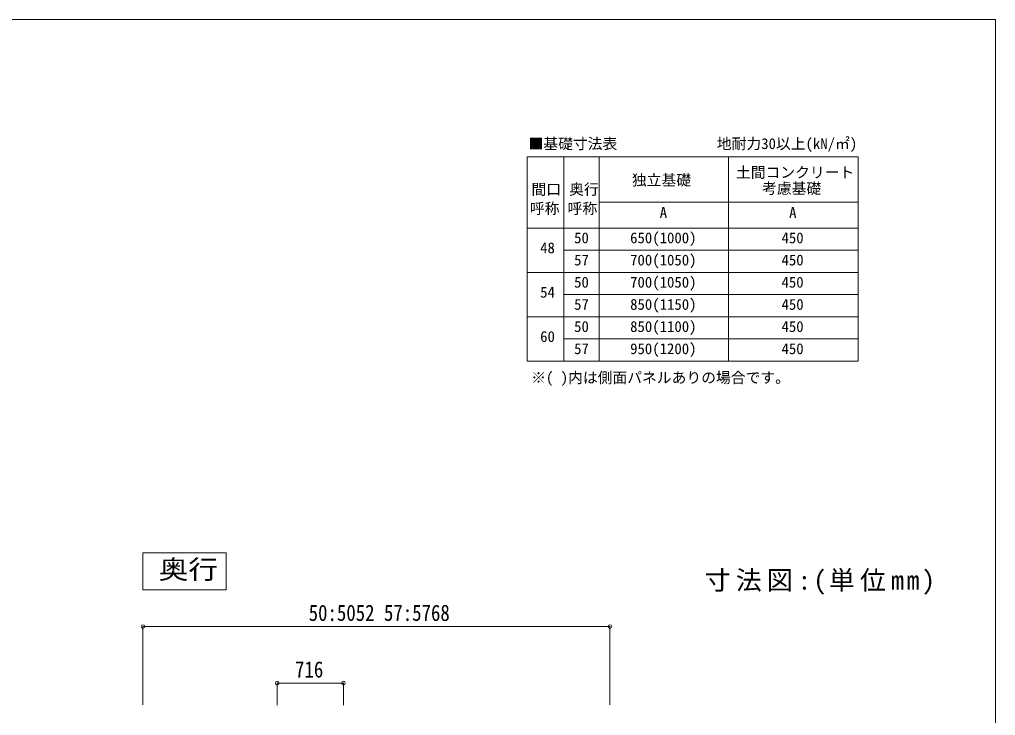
# Model space of a CAD drawing. Units: millimetres at full size, sheet at 1:40; details may follow other scales. Extents: x -11181 to 11305, y -7804 to 7716.
# Drawn here: x 181 to 10739, y 185 to 7716 of the extents above; entities that cross this region are included whole.
import ezdxf
from ezdxf.enums import TextEntityAlignment as Align

# ---------------------------------------------------------------- set-up
doc = ezdxf.new("R2010")
doc.units = ezdxf.units.MM
doc.header["$LTSCALE"] = 40
doc.header["$PDMODE"] = 32
doc.header["$PDSIZE"] = 40
for name, color, linetype, lineweight in [('0-4_TABLE1', 7, 'Continuous', 18), ('0-6_OTH_LINE', 7, 'Continuous', 9), ('0-A_寸法', 6, 'Continuous', 9), ('F-0_240', 7, 'Continuous', 9)]:
    doc.layers.add(name, color=color, linetype=linetype, lineweight=lineweight)
doc.styles.add('ＭＳ ゴシック', font='')
doc.styles.get('ＭＳ ゴシック').set_extended_font_data('MS Gothic')

msp = doc.modelspace()

# ---------------------------------------------------------------- linework, layer by layer
at = {"layer": '0-4_TABLE1'}
for p, q in [((5672.99, 6229.3), (5672.99, 4019.94)), ((5672.99, 6229.3), (9252.67, 6229.3)), ((6452.67, 6229.3), (6452.67, 4019.94)), ((6452.67, 5740.27), (9252.67, 5740.27)), ((5672.99, 5459.94), (9252.67, 5459.94)), ((6068.27, 5219.94), (9252.67, 5219.94)), ((5672.99, 4979.94), (9252.67, 4979.94)), ((6068.27, 4739.94), (9252.67, 4739.94)), ((5672.99, 4499.94), (9252.67, 4499.94)), ((6068.27, 4259.94), (9252.67, 4259.94)), ((7852.67, 4259.94), (9252.67, 4259.94)), ((5672.99, 4019.94), (9252.67, 4019.94))]:
    msp.add_line(p, q, dxfattribs=at)
at = {"layer": '0-4_TABLE1', "lineweight": 9}
for p, q in [((6068.27, 6229.3), (6068.27, 4019.94)), ((6452.67, 6229.3), (6452.67, 4019.94)), ((7852.67, 6229.3), (7852.67, 4019.94)), ((9252.67, 6229.3), (9252.67, 4019.94))]:
    msp.add_line(p, q, dxfattribs=at)
at = {"layer": '0-6_OTH_LINE', "color": 3}
msp.add_lwpolyline([(1514.58, 1943.79), (2416.45, 1943.79), (2416.45, 1544.45), (1514.58, 1544.45)], close=True, dxfattribs=at)
at = {"layer": '0-A_寸法'}
for p, q in [((1517.16, 1147.56), (6569.15, 1147.56)), ((1517.16, 1147.56), (1517.16, 299.69)), ((6569.15, 1147.56), (6569.15, 299.69)), ((2969.15, 534.97), (3685.15, 534.97)), ((2969.15, 534.97), (2969.15, 296.22)), ((3685.15, 534.97), (3685.15, 296.22))]:
    msp.add_line(p, q, dxfattribs=at)
for p in [(1517.16, 1147.56), (6569.15, 1147.56), (2969.15, 534.97), (3685.15, 534.97)]:
    msp.add_point(p, dxfattribs=at)
at = {"layer": 'F-0_240', "color": 5}
for p, q in [((-11180.61, 7716.46), (10739.39, 7716.46)), ((10739.39, 7716.46), (10739.39, -7803.54))]:
    msp.add_line(p, q, dxfattribs=at)

# ---------------------------------------------------------------- texts
at = {"layer": '0-4_TABLE1', "style": 'ＭＳ ゴシック'}
for s, p in [('■基礎寸法表', (5688.34, 6279.46)), ('地耐力30以上(kN/㎡)', (7725, 6279.46)), ('土間コンクリート', (7931.84, 5968.75)), ('独立基礎', (6806.2, 5885.18)), ('間口', (5719.49, 5785.4)), ('奥行', (6127.68, 5785.4)), ('考慮基礎', (8214.31, 5795.27)), ('呼称', (5702.67, 5577.7)), ('呼称', (6110.86, 5577.7)), ('A', (7106.99, 5533.54)), ('A', (8506.99, 5533.54)), ('50', (6181.14, 5259.94)), ('650(1000)', (6786.95, 5259.94)), ('450', (8424.59, 5259.94)), ('48', (5813.64, 5151.76)), ('700(1050)', (6786.95, 5019.94)), ('57', (6181.14, 5019.94)), ('450', (8424.59, 5019.94)), ('50', (6181.14, 4779.94)), ('700(1050)', (6786.95, 4779.94)), ('450', (8424.59, 4779.94)), ('54', (5813.64, 4671.76)), ('57', (6181.14, 4539.94)), ('850(1150)', (6786.95, 4539.94)), ('450', (8424.59, 4539.94)), ('50', (6181.14, 4299.94)), ('850(1100)', (6786.95, 4299.94)), ('450', (8424.59, 4299.94)), ('60', (5813.64, 4191.76)), ('950(1200)', (6786.95, 4059.94)), ('57', (6181.14, 4059.94)), ('450', (8424.59, 4059.94)), ('※( )内は側面パネルありの場合です。', (5716.44, 3747.6))]:
    msp.add_text(s, height=117.3, dxfattribs=at).set_placement(p, align=Align.BOTTOM_LEFT)
at = {"layer": '0-6_OTH_LINE', "color": 2, "style": 'ＭＳ ゴシック', "width": 1.15}
msp.add_text('奥行', height=205.3, dxfattribs=at).set_placement((1686.18, 1601.53), align=Align.BOTTOM_LEFT)
at = {"layer": '0-6_OTH_LINE', "color": 2, "insert": (7594.18, 1491.98), "char_height": 205.3, "attachment_point": 7, "style": 'ＭＳ ゴシック'}
msp.add_mtext('\\T1.2;寸法図:(単位mm)', dxfattribs=at)
at = {"layer": '0-A_寸法', "color": 7, "style": 'ＭＳ ゴシック', "width": 0.85}
for s, p in [('50:5052 57:5768', (3309.66, 1155.56)), ('716', (3162.15, 542.97))]:
    msp.add_text(s, height=176, dxfattribs=at).set_placement(p, align=Align.BOTTOM_LEFT)

doc.saveas('drawing.dxf')
